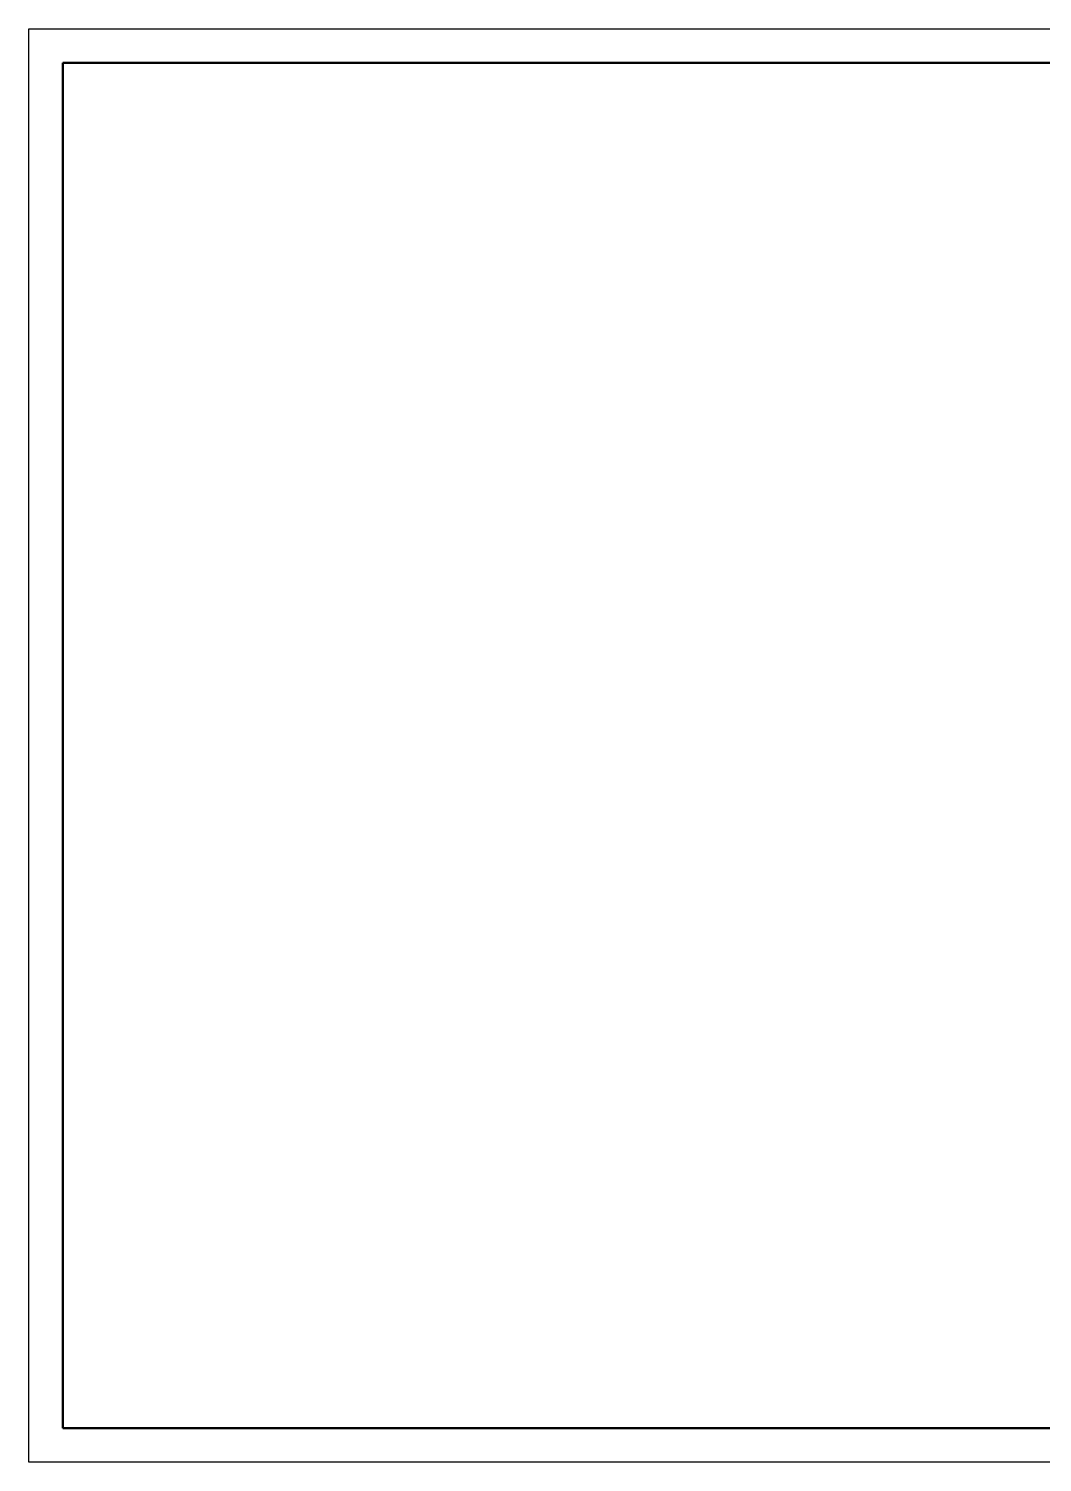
# Model space of a CAD drawing. Header units: millimetres. Extents: x 1939 to 6250, y 2010 to 2851.
# Drawn here: x 5061 to 5656, y 2010 to 2851 of the extents above; entities that cross this region are included whole.
import ezdxf

# ---------------------------------------------------------------- set-up
doc = ezdxf.new("R2010")
doc.units = ezdxf.units.MM
doc.layers.add('csx', color=7, linetype='Continuous', lineweight=50)

msp = doc.modelspace()

# ---------------------------------------------------------------- linework, layer by layer
for p, q in [((5061.11, 2850.71), (6250.11, 2850.71)), ((5061.11, 2009.71), (5061.11, 2850.71)), ((6250.11, 2009.71), (5061.11, 2009.71))]:
    msp.add_line(p, q)
at = {"layer": 'csx'}
for p, q in [((6230.11, 2830.71), (5081.11, 2830.71)), ((5081.11, 2830.71), (5081.11, 2029.71)), ((6230.11, 2029.71), (5081.11, 2029.71))]:
    msp.add_line(p, q, dxfattribs=at)

doc.saveas('drawing.dxf')
